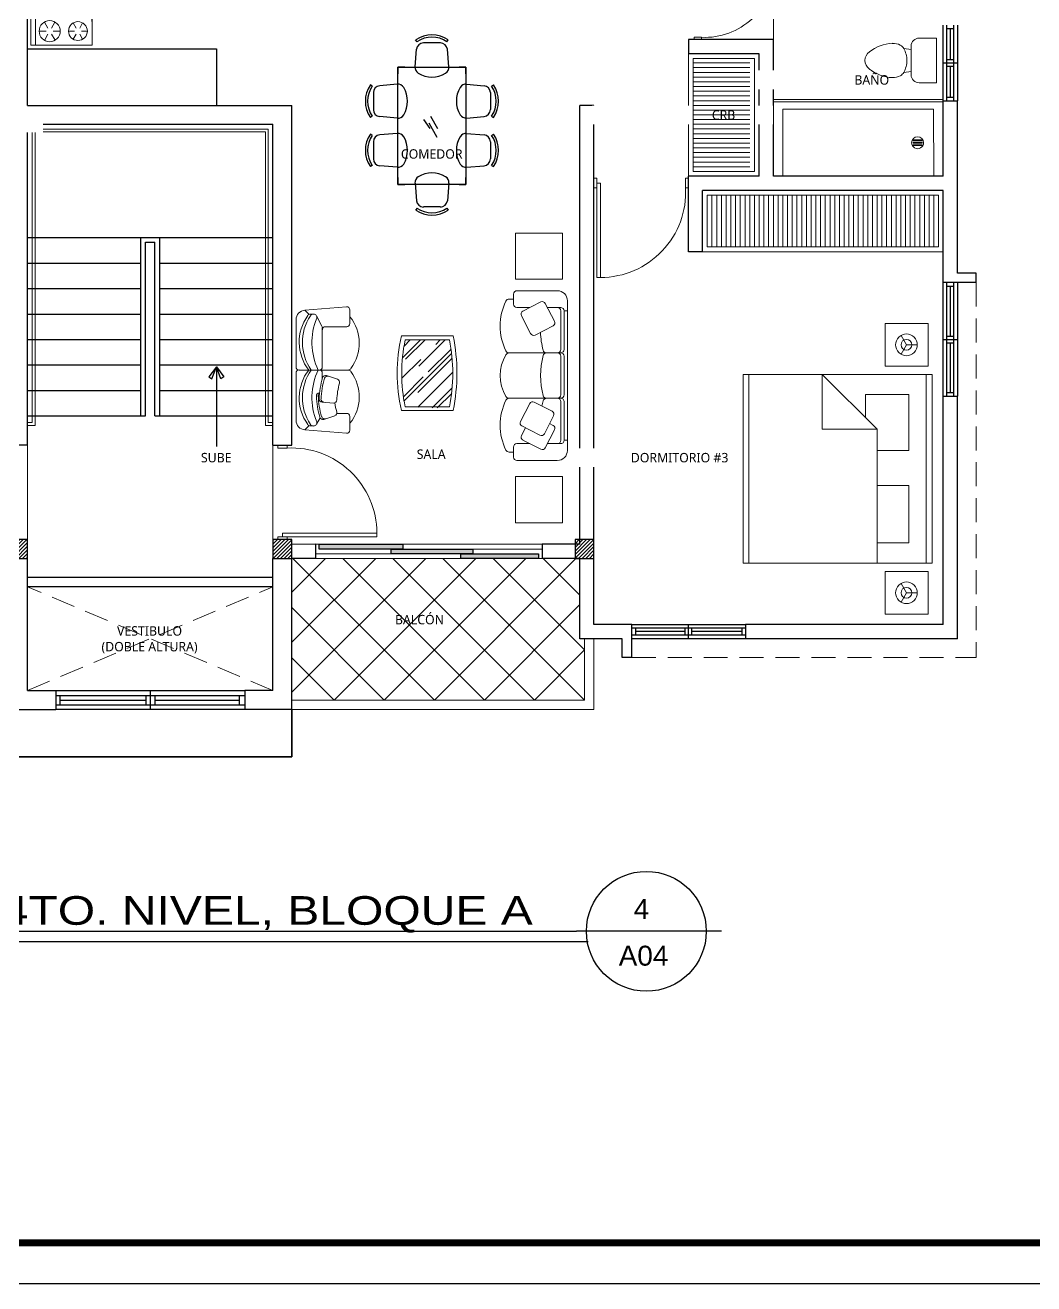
# Model space of a CAD drawing. Header units: feet. Extents: x -417 to 46, y -646 to -218.
# Drawn here: x -70.51 to -59.83, y -260.01 to -246.68 of the extents above; entities that cross this region are included whole.
import ezdxf
from ezdxf.enums import TextEntityAlignment as Align

# ---------------------------------------------------------------- set-up
doc = ezdxf.new("R2010")
doc.units = ezdxf.units.FT
doc.header["$MEASUREMENT"] = 0
doc.linetypes.add('DASHED', pattern=[19.05, 12.7, -6.35])
for name, color, linetype, lineweight in [('A-GENM', 8, 'Continuous', 9), ('A-WALL', 4, 'Continuous', 25), ('closet', 8, 'Continuous', 5), ('FURN', 2, 'Continuous', 30), ('MB', 2, 'Continuous', 20), ('muebles', 2, 'Continuous', 5), ('P-SANR-FIXT', 2, 'Continuous', 9), ('Piso', 8, 'Continuous', 9), ('puertas', 8, 'Continuous', 9), ('TXT', 2, 'Continuous', 9), ('vuelo', 251, 'DASHED', 13)]:
    doc.layers.add(name, color=color, linetype=linetype, lineweight=lineweight)
for name, color, linetype in [('COCINA', 2, 'Continuous'), ('columna', 9, 'Continuous'), ('escalera', 2, 'Continuous'), ('MARCO', 7, 'Continuous'), ('PERT-VENT', 2, 'Continuous'), ('RELLENO', 8, 'Continuous'), ('textos', 7, 'Continuous'), ('TEXXT', 8, 'Continuous')]:
    doc.layers.add(name, color=color, linetype=linetype)
doc.styles.add('ads', font='trebuc.ttf', dxfattribs={"height": 0.14})
doc.styles.add('DAMIAN', font='arial.ttf', dxfattribs={"height": 0.12})

# ---------------------------------------------------------------- blocks, each defined once
blk = doc.blocks.new('A$C285A50AC')
at = {"layer": 'muebles'}
for p, q in [((0.001, 0.69, -0.889), (0, 0.029, -0.889)), ((0.001, 0.69), (0.001, 0.639)), ((0.763, 0.688), (0.001, 0.69)), ((0.763, 0.688, -0.889), (0.001, 0.69, -0.889)), ((0.762, 0.028, -0.889), (0.763, 0.688, -0.889)), ((0.763, 0.637), (0.763, 0.688)), ((0.001, 0.639), (0.763, 0.637)), ((0, 0.029, -0.889), (0.762, 0.028, -0.889))]:
    blk.add_line(p, q, dxfattribs=at)
at = {"layer": 'muebles', "color": 8}
for p, q in [((0.153, 0.524, 0.003), (0.153, 0.6, 0.003)), ((0.61, 0.523, 0.003), (0.611, 0.587, 0.003)), ((0.12, 0.505, 0.003), (0.054, 0.543, 0.003)), ((0.12, 0.467, 0.003), (0.054, 0.429, 0.003)), ((0.153, 0.448, 0.003), (0.153, 0.372, 0.003)), ((0.186, 0.505, 0.003), (0.252, 0.543, 0.003)), ((0.186, 0.467, 0.003), (0.252, 0.429, 0.003)), ((0.577, 0.466, 0.003), (0.522, 0.435, 0.003)), ((0.577, 0.504, 0.003), (0.523, 0.536, 0.003)), ((0.61, 0.447, 0.003), (0.61, 0.384, 0.003)), ((0.643, 0.504, 0.003), (0.698, 0.536, 0.003)), ((0.643, 0.466, 0.003), (0.698, 0.434, 0.003)), ((0.153, 0.219, 0.003), (0.153, 0.283, 0.003)), ((0.61, 0.219, 0.003), (0.61, 0.295, 0.003)), ((0.12, 0.2, 0.003), (0.065, 0.232, 0.003)), ((0.12, 0.162, 0.003), (0.065, 0.131, 0.003)), ((0.153, 0.143, 0.003), (0.152, 0.08, 0.003)), ((0.186, 0.2, 0.003), (0.241, 0.232, 0.003)), ((0.186, 0.162, 0.003), (0.241, 0.13, 0.003)), ((0.577, 0.2, 0.003), (0.511, 0.238, 0.003)), ((0.577, 0.162, 0.003), (0.511, 0.124, 0.003)), ((0.61, 0.142, 0.003), (0.61, 0.066, 0.003)), ((0.643, 0.199, 0.003), (0.709, 0.237, 0.003)), ((0.643, 0.161, 0.003), (0.709, 0.123, 0.003))]:
    blk.add_line(p, q, dxfattribs=at)
at = {"layer": 'muebles', "extrusion": (-0.001805, -0.999998, 0)}
for p, q in [((0.063, 0.027, -0.622), (0.698, 0.025, -0.622)), ((0.063, 0.027, -0.102), (0.698, 0.025, -0.102))]:
    blk.add_line(p, q, dxfattribs=at)
at = {"layer": 'muebles'}
for centre, radius in [((0.153, 0.486, 0.003), 0.114), ((0.61, 0.485, 0.003), 0.102), ((0.153, 0.181, 0.003), 0.102), ((0.61, 0.181, 0.003), 0.114)]:
    blk.add_circle(centre, radius, dxfattribs=at)
at = {"layer": 'muebles', "color": 8, "extrusion": (-0.001805, -0.999998, 0)}
for centre in [(0.089, -0.038, -0.027), (0.216, -0.038, -0.027), (0.381, -0.038, -0.027), (0.546, -0.038, -0.027), (0.673, -0.038, -0.027)]:
    blk.add_circle(centre, 0.0254, dxfattribs=at)
at = {"layer": 'muebles'}
for points in [[(0.001, 0.69, 0.254), (0.001, 0.639, 0.254), (0.763, 0.637, 0.254), (0.763, 0.688, 0.254)], [(0, 0.029), (0.001, 0.639), (0.763, 0.637), (0.762, 0.028)]]:
    blk.add_3dface(points, dxfattribs=at)
at = {"layer": 'muebles', "color": 8}
for points in [[(0.025, 0.027, -0.076), (0.025, 0.027, -0.533), (0.737, 0.025, -0.533), (0.737, 0.025, -0.076)], [(0.025, 0.027, -0.597), (0.025, 0.027, -0.851), (0.737, 0.025, -0.851), (0.737, 0.025, -0.597)]]:
    blk.add_3dface(points, dxfattribs=at)
blk = doc.blocks.new('Toilet_-_Tank_-_3D_4840 - 17_ High_ Seat Not Visible-536545-Nivel 1')
at = {"layer": 'P-SANR-FIXT'}
for p, q in [((0.248, 0.489), (-0.248, 0.489)), ((-0.248, 0.489), (-0.248, 0.298)), ((0.248, 0.298), (0.248, 0.489)), ((-0.159, 0.21), (-0.123, 0.21)), ((-0.123, 0.21), (-0.132, 0.127)), ((-0.123, 0.21), (0.123, 0.21)), ((0.132, 0.127), (0.123, 0.21)), ((0.123, 0.21), (0.159, 0.21))]:
    blk.add_line(p, q, dxfattribs=at)
for centre, radius, start, end in [((-0.159, 0.298), 0.0889, 180, 270), ((0.159, 0.298), 0.0889, 270, 360), ((0, -0.104), 0.266, 90.1019, 119.8981), ((0, -0.104), 0.266, 60.1019, 89.8981), ((-0.023, 0.008), 0.167, 151.0596, 182.709), ((-0.083, 0.041), 0.0995, 119.8981, 151.0596), ((0.083, 0.041), 0.0995, 28.9404, 60.1019), ((0.023, 0.008), 0.167, 357.291, 28.9404), ((0.25, 0.021), 0.441, 182.709, 218.5058), ((-0.25, 0.021), 0.441, 321.4942, 357.291), ((0.011, -0.169), 0.136, 218.5058, 265.219), ((-0.011, -0.169), 0.136, 274.781, 321.4942)]:
    blk.add_arc(centre, radius, start, end, dxfattribs=at)
blk = doc.blocks.new('A$C4D292AF4')
at = {"layer": 'puertas'}
for points in [[(0.03, 0.05), (0.07, 0.05), (0.07, 1.05), (0.03, 1.05)], [(0, 0), (0.03, 0), (0.03, 0.1), (0, 0.1)], [(0.97, 0), (1, 0), (1, 0.1), (0.97, 0.1)]]:
    blk.add_lwpolyline(points, close=True, dxfattribs=at)
blk.add_arc((0.068, 0.147), 0.903, 357.0481, 89.8556, dxfattribs=at)
blk = doc.blocks.new('A$C6E953964')
at = {"layer": 'muebles'}
for p, q in [((1.358, 1.876), (1.206, 1.724)), ((1.432, 1.873), (1.859, 1.37)), ((1.316, 1.543), (1.206, 1.653)), ((1.527, 1.466), (1.366, 1.546)), ((1.666, 1.438), (1.552, 1.404)), ((1.751, 1.39), (1.716, 1.426)), ((1.239, 1.39), (1.356, 1.253)), ((1.859, 1.37), (1.763, 1.37)), ((1.252, 0.639), (0.704, 1.187)), ((1.008, 1.008), (0.928, 1.169)), ((1.279, 1.121), (1.282, 1.118)), ((1.85, 1.167), (1.323, 0.639)), ((0.519, 0.422), (0.959, 0.862)), ((1.091, 0.994), (1.029, 0.932)), ((0.015, 0.533), (0.167, 0.686)), ((0.475, 0.449), (0.238, 0.686)), ((0.018, 0.459), (0.521, 0.032)), ((0.453, 0.225), (0.506, 0.401)), ((0.724, 0.041), (1.252, 0.568)), ((0.501, 0.14), (0.465, 0.175)), ((0.521, 0.032), (0.521, 0.128))]:
    blk.add_line(p, q, dxfattribs=at)
for centre, radius, start, end in [((1.346, 1.144), 0.659, 95.5762, 172.3053), ((1.393, 1.841), 0.05, 40.2921, 135), ((1.241, 1.689), 0.05, 135, 225), ((0.429, 2.18), 1.078, 298.7955, 313.14), ((0.711, 1.797), 1.001, 289.1764, 337.4282), ((1.201, 1.357), 0.05, 40.5997, 133.14), ((0.355, 2.044), 1.078, 323.4757, 331.2045), ((1.343, 1.501), 0.05, 63.7448, 151.2045), ((0.355, 2.044), 1.328, 317.1583, 331.5028), ((0.355, 2.044), 1.358, 317.2097, 331.5542), ((1.478, 1.435), 0.05, 331.5028, 63.7448), ((1.505, 1.421), 0.05, 331.5542, 63.7448), ((1.68, 1.39), 0.05, 45, 153.7448), ((1.686, 1.385), 0.05, 343.3506, 45), ((0.747, 0.545), 0.659, 97.6947, 174.4238), ((0.67, 1.15), 0.05, 45, 103.6093), ((0.741, 1.221), 0.05, 166.3907, 225), ((0.973, 1.192), 0.05, 118.7955, 206.2552), ((0.429, 2.18), 1.328, 298.4972, 312.8417), ((0.992, 1.521), 0.758, 279.5275, 348.5153), ((1.054, 1.459), 0.72, 277.3329, 350.6734), ((1.299, 1.243), 0.05, 312.8417, 40.5997), ((1.318, 1.22), 0.05, 312.7903, 40.5997), ((1.716, 1.355), 0.05, 345.2193, 45), ((1.744, 1.273), 0.15, 315, 40.2921), ((1.039, 1.057), 0.05, 206.2552, 298.4972), ((1.053, 1.03), 0.05, 206.2552, 298.4458), ((0.429, 2.18), 1.358, 298.4458, 312.7903), ((1.315, 1.156), 0.05, 229.4003, 317.2097), ((1.292, 1.175), 0.05, 262.286, 317.1583), ((0.094, 1.18), 1.001, 292.5718, 340.8236), ((0.994, 0.826), 0.05, 45, 135), ((1.065, 0.897), 0.05, 135, 225), ((0.202, 0.65), 0.05, 45, 135), ((0.37, 0.899), 0.758, 281.4847, 350.4725), ((0.432, 0.837), 0.72, 279.3266, 352.6671), ((1.217, 0.604), 0.05, 315, 45), ((1.287, 0.674), 0.05, 225, 315), ((0.05, 0.498), 0.05, 135, 229.7079), ((0.51, 0.484), 0.05, 225, 315), ((0.554, 0.387), 0.05, 135, 163.0552), ((0.501, 0.211), 0.05, 116.2552, 225), ((0.507, 0.205), 0.05, 225, 286.6494), ((0.536, 0.175), 0.05, 225, 284.7807), ((0.618, 0.147), 0.15, 229.7079, 315)]:
    blk.add_arc(centre, radius, start, end, dxfattribs=at)
blk = doc.blocks.new('A$C4CC40D8E')
at = {"layer": 'muebles'}
for p, q in [((0.15, 2.525, 0.013), (0.75, 2.525, 0.013)), ((0.8, 2.325, 0.013), (0.8, 2.475, 0.013)), ((0, 0.15, 0.013), (0, 2.375, 0.013)), ((0.1, 2.275, 0.013), (0.297, 2.275, 0.013)), ((0.191, 2.07, 0.013), (0.329, 2.337, 0.013)), ((0.396, 2.358, 0.013), (0.663, 2.221, 0.013)), ((0.557, 2.275, 0.013), (0.75, 2.275, 0.013)), ((0.8, 2.4, 0.013), (0.868, 2.4, 0.013)), ((0.05, 2.225, 0.013), (0, 2.225, 0.013)), ((0.05, 1.65, 0.013), (0.05, 2.225, 0.013)), ((0.1, 1.65, 0.013), (0.1, 2.225, 0.013)), ((0.684, 2.153, 0.013), (0.625, 2.039, 0.013)), ((0.264, 1.976, 0.013), (0.213, 2.003, 0.013)), ((0.05, 0.975, 0.013), (0.05, 1.55, 0.013)), ((0.1, 1.6, 0.013), (0.869, 1.6, 0.013)), ((0.1, 0.975, 0.013), (0.1, 1.55, 0.013)), ((0.05, 0.3, 0.013), (0.05, 0.875, 0.013)), ((0.1, 0.925, 0.013), (0.869, 0.925, 0.013)), ((0.1, 0.3, 0.013), (0.1, 0.875, 0.013)), ((0.05, 0.3, 0.013), (0, 0.3, 0.013)), ((0.1, 0.25, 0.013), (0.297, 0.25, 0.013)), ((0.557, 0.25, 0.013), (0.75, 0.25, 0.013)), ((0.8, 0.05, 0.013), (0.8, 0.2, 0.013)), ((0.8, 0.125, 0.013), (0.868, 0.125, 0.013)), ((0.15, 0, 0.013), (0.75, 0, 0.013))]:
    blk.add_line(p, q, dxfattribs=at)
at = {"layer": 'muebles', "elevation": 0.013}
for points in [[(0.698, 1.945), (0.56, 1.678, -0.414214), (0.493, 1.657), (0.226, 1.794, -0.414214), (0.205, 1.861), (0.342, 2.128, -0.414214), (0.41, 2.15), (0.676, 2.012, -0.414214)], [(0.684, 0.372), (0.547, 0.638, 0.414214), (0.48, 0.66), (0.213, 0.522, 0.414214), (0.191, 0.455), (0.329, 0.188, 0.414214), (0.396, 0.167), (0.663, 0.304, 0.414214)]]:
    blk.add_lwpolyline(points, format="xyb", close=True, dxfattribs=at)
at = {"layer": 'muebles'}
for centre, radius, start, end in [((0.15, 2.375, 0.013), 0.15, 90, 180), ((0.75, 2.475, 0.013), 0.05, 360, 90), ((0.1, 2.225, 0.013), 0.05, 90, 180), ((0.15, 2.225, 0.013), 0.05, 90, 180), ((0.373, 2.314, 0.013), 0.05, 62.7398, 152.7398), ((0.75, 2.325, 0.013), 0.05, 270, 360), ((0.868, 2.35, 0.013), 0.05, 23.8847, 90), ((0.162, 2, 0.013), 0.838, 333.776, 26.224), ((0.236, 2.047, 0.013), 0.05, 152.7398, 242.7398), ((0.64, 2.176, 0.013), 0.05, 332.7398, 62.7398), ((-0.718, 1.937, 0.013), 1.118, 344.5029, 348.573), ((0.1, 1.65, 0.013), 0.05, 180, 270), ((0.1, 1.55, 0.013), 0.05, 90, 180), ((0.15, 1.65, 0.013), 0.05, 180, 270), ((0.15, 1.55, 0.013), 0.05, 90, 180), ((0.311, 1.65, 0.013), 0.05, 270, 347.1604), ((0.311, 1.55, 0.013), 0.05, 12.8396, 90), ((-0.718, 1.262, 0.013), 1.118, 344.5029, 15.4971), ((0.868, 1.65, 0.013), 0.05, 270, 336.1153), ((0.869, 1.55, 0.013), 0.05, 25.9445, 90), ((0.399, 1.262, 0.013), 0.601, 329.0457, 30.9543), ((0.1, 0.975, 0.013), 0.05, 180, 270), ((0.15, 0.975, 0.013), 0.05, 180, 270), ((0.311, 0.975, 0.013), 0.05, 270, 347.1604), ((0.869, 0.975, 0.013), 0.05, 270, 334.0555), ((0.1, 0.875, 0.013), 0.05, 90, 180), ((0.15, 0.875, 0.013), 0.05, 90, 180), ((0.311, 0.875, 0.013), 0.05, 12.8396, 90), ((-0.718, 0.587, 0.013), 1.118, 1.5948, 15.4971), ((0.868, 0.875, 0.013), 0.05, 23.8847, 90), ((0.162, 0.525, 0.013), 0.838, 333.776, 26.224), ((0.1, 0.3, 0.013), 0.05, 180, 270), ((0.15, 0.3, 0.013), 0.05, 180, 270), ((0.75, 0.2, 0.013), 0.05, 0, 90), ((0.15, 0.15, 0.013), 0.15, 180, 270), ((0.75, 0.05, 0.013), 0.05, 270, 0), ((0.868, 0.175, 0.013), 0.05, 270, 336.1153)]:
    blk.add_arc(centre, radius, start, end, dxfattribs=at)
blk = doc.blocks.new('A$C00990124')
at = {"layer": 'RELLENO', "ltscale": 0.4}
h = blk.add_hatch(dxfattribs=at)
h.set_pattern_fill('AR-RROOF', color=256, scale=0.008831, angle=585, style=0)
h.set_pattern_definition([(315, (-222.8446, 143.9424), (0.19032512, -0.50753365), [3.3645046, -0.4486006, 1.1215015, -0.2243003]), (315, (-222.71296, 143.65215), (-0.36954794, -0.0523394), [0.6729009, -0.0740191, 1.3458018, -0.1682252]), (315, (-222.90011, 143.72828), (0.71847733, -0.93100705), [1.79440245, -0.3140204, 0.8972012, -0.2243003])])
h.paths.add_polyline_path([(0.548, 0.748), (0.08, 0.748, 0.101119), (0.08, 0.028), (0.548, 0.028, 0.101119)])
at = {"layer": 'muebles'}
for p, q in [((0.08, 0.748, 449.107), (0.548, 0.748, 449.107)), ((0.548, 0.038, 449.107), (0.08, 0.038, 449.107))]:
    blk.add_line(p, q, dxfattribs=at)
at = {"layer": 'muebles', "elevation": 449.107}
blk.add_lwpolyline([(0.04, 0.791), (0.587, 0.791, -0.117641), (0.587, 0), (0.04, 0, -0.100473), (0.04, 0.791)], format="xyb", close=True, dxfattribs=at)
at = {"layer": 'muebles'}
for centre, start, end in [((1.791, 0.393, 449.107), 168.2811, 191.7189), ((-1.162, 0.393, 449.107), 348.2811, 11.7189)]:
    blk.add_arc(centre, 1.747, start, end, dxfattribs=at)
blk = doc.blocks.new('A$C5D053580')
at = {"color": 8}
for p, q in [((0.761, 1.017), (0.69, 1.123)), ((0.845, 0.914), (0.753, 1.083)), ((0.855, 1.016), (0.772, 1.159))]:
    blk.add_line(p, q, dxfattribs=at)
at = {"layer": 'FURN'}
for p, q in [((0.585, 1.746, -0.375), (0.602, 1.952, -0.375)), ((0.608, 2.04, -0.375), (0.592, 2.062, -0.375)), ((0.884, 2.026, -0.375), (0.683, 2.026, -0.375)), ((0.96, 2.04, -0.375), (0.975, 2.062, -0.375)), ((0.983, 1.746, -0.375), (0.965, 1.952, -0.375)), ((0.082, 1.516, -0.375), (0.059, 1.532, -0.375)), ((0.375, 1.54, -0.375), (0.169, 1.522, -0.375)), ((1.192, 1.54, -0.375), (1.398, 1.523, -0.375)), ((1.486, 1.517, -0.375), (1.508, 1.533, -0.375)), ((0.095, 1.441, -0.375), (0.095, 1.24, -0.375)), ((1.472, 1.442, -0.375), (1.472, 1.241, -0.375)), ((0.082, 1.164, -0.375), (0.059, 1.149, -0.375)), ((0.375, 1.141, -0.375), (0.169, 1.159, -0.375)), ((1.192, 1.142, -0.375), (1.398, 1.16, -0.375)), ((1.486, 1.165, -0.375), (1.508, 1.15, -0.375)), ((0.082, 0.937, -0.375), (0.059, 0.953, -0.375)), ((0.375, 0.96, -0.375), (0.169, 0.943, -0.375)), ((1.192, 0.96, -0.375), (1.398, 0.943, -0.375)), ((1.486, 0.937, -0.375), (1.508, 0.953, -0.375)), ((0.095, 0.862, -0.375), (0.095, 0.661, -0.375)), ((1.472, 0.862, -0.375), (1.472, 0.661, -0.375)), ((0.082, 0.585, -0.375), (0.059, 0.57, -0.375)), ((0.375, 0.562, -0.375), (0.169, 0.58, -0.375)), ((1.192, 0.562, -0.375), (1.398, 0.58, -0.375)), ((1.486, 0.585, -0.375), (1.508, 0.57, -0.375)), ((0.585, 0.375, -0.375), (0.602, 0.169, -0.375)), ((0.983, 0.375, -0.375), (0.965, 0.169, -0.375)), ((0.608, 0.082, -0.375), (0.592, 0.059, -0.375)), ((0.884, 0.095, -0.375), (0.683, 0.095, -0.375)), ((0.96, 0.082, -0.375), (0.975, 0.059, -0.375))]:
    blk.add_line(p, q, dxfattribs=at)
at = {"layer": 'FURN', "linetype": 'Continuous'}
for p, q in [((0.384, 1.741, 0.375), (1.184, 1.741, 0.375)), ((0.384, 0.361, 0.375), (0.384, 1.741, 0.375)), ((1.184, 1.741, 0.375), (1.184, 0.361, 0.375)), ((1.184, 0.361, 0.375), (0.384, 0.361, 0.375))]:
    blk.add_line(p, q, dxfattribs=at)
at = {"layer": 'FURN'}
for centre, radius, start, end in [((0.784, 1.782, -0.375), 0.339, 55.6197, 124.3803), ((0.784, 1.782, -0.375), 0.312, 55.6197, 124.3803), ((0.683, 1.945, -0.375), 0.0813, 90, 175.0303), ((0.884, 1.945, -0.375), 0.0813, 4.9697, 90), ((0.665, 1.739, -0.375), 0.0813, 175.0303, 238.407), ((0.784, 1.931, -0.375), 0.307, 238.407, 301.593), ((0.902, 1.739, -0.375), 0.0813, 301.593, 4.9697), ((0.339, 1.34, -0.375), 0.339, 145.6197, 214.3803), ((0.339, 1.34, -0.375), 0.312, 145.6197, 214.3803), ((0.176, 1.441, -0.375), 0.0813, 94.9697, 180), ((0.382, 1.459, -0.375), 0.0813, 31.593, 94.9697), ((0.19, 1.34, -0.375), 0.307, 328.407, 31.593), ((1.378, 1.341, -0.375), 0.307, 148.407, 211.593), ((1.185, 1.46, -0.375), 0.0813, 85.0303, 148.407), ((1.391, 1.442, -0.375), 0.0813, 0, 85.0303), ((1.229, 1.341, -0.375), 0.312, 325.6197, 34.3803), ((1.229, 1.341, -0.375), 0.339, 325.6197, 34.3803), ((0.176, 1.24, -0.375), 0.0813, 180, 265.0303), ((1.391, 1.241, -0.375), 0.0813, 274.9697, 0), ((0.382, 1.222, -0.375), 0.0813, 265.0303, 328.407), ((1.185, 1.223, -0.375), 0.0813, 211.593, 274.9697), ((0.339, 0.761, -0.375), 0.339, 145.6197, 214.3803), ((0.339, 0.761, -0.375), 0.312, 145.6197, 214.3803), ((0.176, 0.862, -0.375), 0.0813, 94.9697, 180), ((0.382, 0.88, -0.375), 0.0813, 31.593, 94.9697), ((0.19, 0.761, -0.375), 0.307, 328.407, 31.593), ((1.378, 0.761, -0.375), 0.307, 148.407, 211.593), ((1.185, 0.88, -0.375), 0.0813, 85.0303, 148.407), ((1.391, 0.862, -0.375), 0.0813, 0, 85.0303), ((1.229, 0.761, -0.375), 0.312, 325.6197, 34.3803), ((1.229, 0.761, -0.375), 0.339, 325.6197, 34.3803), ((0.176, 0.661, -0.375), 0.0813, 180, 265.0303), ((0.382, 0.643, -0.375), 0.0813, 265.0303, 328.407), ((1.185, 0.643, -0.375), 0.0813, 211.593, 274.9697), ((1.391, 0.661, -0.375), 0.0813, 274.9697, 0), ((0.665, 0.382, -0.375), 0.0813, 121.593, 184.9697), ((0.784, 0.19, -0.375), 0.307, 58.407, 121.593), ((0.902, 0.382, -0.375), 0.0813, 355.0303, 58.407), ((0.683, 0.176, -0.375), 0.0813, 184.9697, 270), ((0.884, 0.176, -0.375), 0.0813, 270, 355.0303), ((0.784, 0.339, -0.375), 0.339, 235.6197, 304.3803), ((0.784, 0.339, -0.375), 0.312, 235.6197, 304.3803)]:
    blk.add_arc(centre, radius, start, end, dxfattribs=at)
at = {"layer": 'FURN', "linetype": 'Continuous'}
for points in [[(0.384, 1.741, -0.375), (0.384, 1.741, 0.375), (0.384, 1.661, 0.375), (0.384, 1.701, -0.375)], [(0.464, 1.741, 0.375), (0.424, 1.741, -0.375), (0.384, 1.741, -0.375), (0.384, 1.741, 0.375)], [(1.184, 0.361, 0.425), (0.384, 0.361, 0.425), (0.384, 1.741, 0.425), (1.184, 1.741, 0.425)], [(1.104, 1.741, 0.375), (1.144, 1.741, -0.375), (1.184, 1.741, -0.375), (1.184, 1.741, 0.375)], [(1.184, 1.741, -0.375), (1.184, 1.741, 0.375), (1.184, 1.661, 0.375), (1.184, 1.701, -0.375)], [(0.384, 0.361, -0.375), (0.384, 0.361, 0.375), (0.384, 0.441, 0.375), (0.384, 0.401, -0.375)], [(0.464, 0.361, 0.375), (0.424, 0.361, -0.375), (0.384, 0.361, -0.375), (0.384, 0.361, 0.375)], [(1.104, 0.361, 0.375), (1.144, 0.361, -0.375), (1.184, 0.361, -0.375), (1.184, 0.361, 0.375)], [(1.184, 0.361, -0.375), (1.184, 0.361, 0.375), (1.184, 0.441, 0.375), (1.184, 0.401, -0.375)]]:
    blk.add_3dface(points, dxfattribs=at)
blk = doc.blocks.new('A$C154754DE')
at = {"layer": 'muebles', "color": 2, "linetype": 'Continuous'}
for p, q in [((1.505, 3.079, 224.56), (1.958, 3.079, 224.56)), ((1.505, 2.626, 224.56), (1.505, 3.079, 224.56)), ((1.958, 2.626, 224.56), (1.958, 3.079, 224.56)), ((1.505, 2.626, 224.56), (1.958, 2.626, 224.56)), ((1.505, 0.453, 224.56), (1.958, 0.453, 224.56)), ((1.505, 0.453, 224.56), (1.505, 0, 224.56)), ((1.958, 0.453, 224.56), (1.958, 0, 224.56)), ((1.505, 0, 224.56), (1.958, 0, 224.56))]:
    blk.add_line(p, q, dxfattribs=at)
at = {"layer": 'muebles', "color": 8, "linetype": 'Continuous'}
for p, q in [((1.729, 2.853, 224.56), (1.672, 2.953, 224.56)), ((1.729, 2.853, 224.56), (1.672, 2.754, 224.56)), ((1.729, 2.853, 224.56), (1.844, 2.853, 224.56)), ((1.729, 0.226, 224.56), (1.672, 0.326, 224.56)), ((1.729, 0.226, 224.56), (1.672, 0.126, 224.56)), ((1.729, 0.226, 224.56), (1.844, 0.226, 224.56))]:
    blk.add_line(p, q, dxfattribs=at)
at = {"layer": 'muebles', "linetype": 'Continuous'}
for p, q in [((0, 2.54, 224.56), (2, 2.54, 224.56)), ((0, 0.54, 224.56), (0, 2.54, 224.56)), ((0.061, 2.54, 224.56), (0.061, 0.54, 224.56)), ((1.419, 1.958, 224.56), (0.837, 2.54, 224.56)), ((0.837, 2.54, 224.56), (0.837, 1.958, 224.56)), ((1.939, 0.54, 224.56), (1.939, 2.54, 224.56)), ((2, 2.54, 224.56), (2, 0.54, 224.56)), ((1.296, 2.326, 224.56), (1.755, 2.326, 224.56)), ((1.296, 2.081, 224.56), (1.296, 2.326, 224.56)), ((1.755, 2.326, 224.56), (1.755, 1.734, 224.56)), ((0.837, 1.958, 224.56), (1.419, 1.958, 224.56)), ((1.419, 0.54, 224.56), (1.419, 1.958, 224.56)), ((1.755, 1.734, 224.56), (1.419, 1.734, 224.56)), ((1.419, 1.364, 224.56), (1.755, 1.364, 224.56)), ((1.755, 1.364, 224.56), (1.755, 0.754, 224.56)), ((1.755, 0.754, 224.56), (1.419, 0.754, 224.56)), ((2, 0.54, 224.56), (0, 0.54, 224.56))]:
    blk.add_line(p, q, dxfattribs=at)
at = {"layer": 'muebles', "color": 8, "linetype": 'Continuous', "extrusion": (0, 0, -1)}
for centre, major_axis, start_param, end_param in [((1.729, 2.853, 224.56), (-0.0814, -0.0814), -1.570796, 4.712389), ((1.729, 0.226, 224.56), (-0.0407, 0.0407), 1.570796326794897, 7.853981633974483)]:
    blk.add_ellipse(centre, major_axis=major_axis, ratio=1, start_param=start_param, end_param=end_param, dxfattribs=at)
at = {"layer": 'muebles', "color": 8, "linetype": 'Continuous'}
for centre, major_axis, start_param, end_param in [((1.729, 2.853, 224.56), (-0.0407, -0.0407), 1.570796326794897, 7.853981633974483), ((1.729, 0.226, 224.56), (-0.0814, 0.0814), -1.570796, 4.712389)]:
    blk.add_ellipse(centre, major_axis=major_axis, ratio=1, start_param=start_param, end_param=end_param, dxfattribs=at)
blk = doc.blocks.new('A$C074D4DC8')
at = {"layer": 'FURN'}
blk.add_line((0.0418, 0.3424), (0.0418, -0.1979), dxfattribs=at)
for points in [[(0.0418, 0.3424), (-0.0084, 0.2735), (0.0117, 0.2615), (0.0418, 0.3424)], [(0.0418, 0.3424), (0.0919, 0.2735), (0.0719, 0.2615), (0.0418, 0.3424)]]:
    blk.add_lwpolyline(points, dxfattribs=at)
blk = doc.blocks.new('A$C78C8556F')
at = {"layer": 'PERT-VENT', "extrusion": (-2.36659e-12, 8.94772e-16, -1)}
for p, q in [((0, 0.2), (2, 0.2)), ((0, 0.15), (2, 0.15)), ((0.953, 0.15), (0.953, 0.05)), ((1, 0.2), (1, 0)), ((1.047, 0.15), (1.047, 0.05)), ((1.946, 0.05), (1.946, 0.15)), ((0, 0.05), (2, 0.05)), ((2, 0), (0, 0)), ((0.047, 0.1), (0.953, 0.1)), ((1.047, 0.1), (1.946, 0.1))]:
    blk.add_line(p, q, dxfattribs=at)
at = {"layer": 'PERT-VENT'}
blk.add_line((0.047, 0.05), (0.047, 0.15), dxfattribs=at)
blk = doc.blocks.new('A$C59FC24C1')
at = {"layer": 'PERT-VENT', "extrusion": (-2.36783e-12, 8.94772e-16, -1)}
for p, q in [((0, 0), (0, 1.2)), ((0.038, 1.2), (0.038, 0)), ((0.038, 1.165), (0.113, 1.165)), ((0.038, 1.165), (0.113, 1.165)), ((0.075, 1.165), (0.075, 0.635)), ((0.113, 1.2), (0.113, 0)), ((0.15, 1.2), (0.15, 0)), ((0.15, 0.6), (0, 0.6)), ((0.113, 0.635), (0.038, 0.635)), ((0.113, 0.565), (0.038, 0.565)), ((0.075, 0.565), (0.075, 0.04)), ((0.038, 0.04), (0.113, 0.04))]:
    blk.add_line(p, q, dxfattribs=at)
blk = doc.blocks.new('A$C5EA57A7C')
for points in [[(1.475, 0.1), (2.362, 0.1), (2.362, 0.15), (1.475, 0.15)], [(0.038, 0), (0.86, 0), (0.86, 0.05), (0.038, 0.05)], [(0.735, 0.05), (1.6, 0.05), (1.6, 0.1), (0.735, 0.1)]]:
    blk.add_hatch(color=256).paths.add_polyline_path(points)
at = {"layer": 'PERT-VENT', "extrusion": (-6.28888e-16, -1.94037e-15, -1)}
for points in [[(-1.475, 0.1), (-2.362, 0.1), (-2.362, 0.15), (-1.475, 0.15)], [(-0.038, 0), (-0.86, 0), (-0.86, 0.05), (-0.038, 0.05)], [(-0.735, 0.05), (-1.6, 0.05), (-1.6, 0.1), (-0.735, 0.1)]]:
    blk.add_lwpolyline(points, close=True, dxfattribs=at)
at = {"layer": 'Piso'}
for p, q in [((0, 0.15), (2.4, 0.15)), ((0, 0), (2.4, 0))]:
    blk.add_line(p, q, dxfattribs=at)
at = {"layer": 'Piso', "extrusion": (-6.28888e-16, -1.94037e-15, -1)}
for p, q in [((0.823, 0.1), (0, 0.1)), ((1.6, 0.05), (2.4, 0.05))]:
    blk.add_line(p, q, dxfattribs=at)
blk = doc.blocks.new('A$C5F285EFA')
at = {"layer": 'P-SANR-FIXT'}
for p, q in [((0, 0.813), (1.8, 0.813)), ((0, 0.813), (0.001, 0.001)), ((1.8, 0.813), (1.8, 0)), ((1.8, 0.787), (0, 0.787)), ((0.102, 0.711), (1.698, 0.711)), ((0.102, 0.711), (0.102, 0)), ((1.698, 0.711), (1.699, 0)), ((1.484, 0.387), (1.573, 0.387)), ((1.573, 0.378), (1.484, 0.378)), ((1.484, 0.36), (1.573, 0.36)), ((1.573, 0.351), (1.484, 0.351)), ((1.484, 0.333), (1.573, 0.333)), ((1.573, 0.324), (1.484, 0.324)), ((1.699, 0), (0.001, 0)), ((1.699, 0), (1.8, 0))]:
    blk.add_line(p, q, dxfattribs=at)
for centre, radius, start, end in [((1.528, 0.355), 0.0635, 0.0472, 180.0472), ((1.528, 0.355), 0.0635, 0.0472, 180.0472), ((1.528, 0.355), 0.0635, 180.0472, 0.0472), ((1.528, 0.355), 0.0635, 180.0472, 0.0472), ((1.484, 0.383), 0.00444, 90.0472, 270.0472), ((1.484, 0.355), 0.00444, 90.0472, 270.0472), ((1.484, 0.328), 0.00444, 90.0472, 270.0472), ((1.573, 0.383), 0.00444, 270.0472, 90.0472), ((1.573, 0.355), 0.00444, 270.0472, 90.0472), ((1.573, 0.328), 0.00444, 270.0472, 90.0472)]:
    blk.add_arc(centre, radius, start, end, dxfattribs=at)
blk = doc.blocks.new('A$C1A1F583A')
at = {"layer": 'PERT-VENT', "extrusion": (2.36783e-12, -8.94772e-16, -1)}
for p, q in [((0, 0), (0, 0.8)), ((0.038, 0), (0.038, 0.8)), ((0.113, 0.76), (0.038, 0.76)), ((0.075, 0.435), (0.075, 0.76)), ((0.113, 0), (0.113, 0.8)), ((0.15, 0.8), (0.15, 0)), ((0.038, 0.435), (0.113, 0.435)), ((0, 0.4), (0.15, 0.4)), ((0.038, 0.365), (0.113, 0.365)), ((0.075, 0.035), (0.075, 0.365)), ((0.113, 0.035), (0.038, 0.035)), ((0.113, 0.035), (0.038, 0.035))]:
    blk.add_line(p, q, dxfattribs=at)
blk = doc.blocks.new('A$C012446DC')
at = {"layer": 'Piso'}
h = blk.add_hatch(dxfattribs=at)
h.set_pattern_fill('ANSI31', color=256, scale=0.008571, angle=180)
h.set_pattern_definition([(225, (206536.064322, 1154820.960068), (0.0192434059784, -0.0192434059784), [])])
h.paths.add_polyline_path([(0, 0), (0.2, 0), (0.2, 0.2), (0, 0.2)])
at = {"layer": 'columna'}
blk.add_lwpolyline([(0.2, 0.2), (0, 0.2), (0, 0), (0.2, 0)], close=True, dxfattribs=at)
blk = doc.blocks.new('A$C387E0859')
for p in [(0, 8.7), (3.2, 8.7), (0, 0), (3.2, 0), (6, 0), (9.2, 0)]:
    blk.add_blockref('A$C012446DC', p)

msp = doc.modelspace()

# ---------------------------------------------------------------- hatches: boundary and pattern name
at = {"layer": 'closet'}
h = msp.add_hatch(dxfattribs=at)
h.set_pattern_fill('ANSI31', color=256, scale=0.4, angle=45, style=0)
h.set_pattern_definition([(90, (-63.238263, -249.02936), (-0.05, 7e-18), [])])
h.paths.add_polyline_path([(-63.2883, -249.0294), (-60.8383, -249.0294), (-60.8383, -248.4794), (-63.2883, -248.4794)])
at = {"layer": 'Piso'}
h = msp.add_hatch(dxfattribs=at)
h.set_pattern_fill('NET', color=256, scale=3, angle=45, style=0)
h.set_pattern_definition([(135, (-64.58826, -253.82936), (0.265165, 0.265165), []), (45, (-64.58826, -253.82936), (0.265165, -0.265165), [])])
h.paths.add_polyline_path([(-64.6383, -252.3294), (-67.6883, -252.3294), (-67.6883, -253.8294), (-64.5883, -253.8294), (-64.5883, -253.1794), (-64.6383, -253.1794)])

# ---------------------------------------------------------------- linework, layer by layer
at = {"layer": 'A-GENM'}
for p, q in [((-67.6883, -247.5294), (-67.6883, -247.5294)), ((-64.5883, -253.8294), (-64.5883, -253.1794)), ((-64.4883, -253.9294), (-64.4883, -253.1794)), ((-67.6883, -253.8294), (-64.5883, -253.8294)), ((-67.6883, -253.9294), (-64.4883, -253.9294))]:
    msp.add_line(p, q, dxfattribs=at)
at = {"layer": 'A-WALL'}
for p, q in [((-70.4883, -247.5294), (-70.4883, -242.0294)), ((-62.5883, -246.8317), (-63.4883, -246.8317)), ((-63.4883, -246.8317), (-63.4883, -246.9817)), ((-62.5883, -248.2794), (-62.5883, -246.8317)), ((-62.7383, -246.9817), (-63.4883, -246.9817)), ((-62.7383, -248.2794), (-62.7383, -246.9817)), ((-60.7883, -248.2794), (-60.7883, -247.4794)), ((-60.6383, -249.3058), (-60.6383, -247.4794)), ((-70.4883, -247.5294), (-67.6883, -247.5294)), ((-67.6883, -251.1294), (-67.6883, -247.5294)), ((-64.6383, -252.1794), (-64.6383, -247.5294)), ((-64.4883, -247.5294), (-64.6383, -247.5294)), ((-64.4883, -253.0294), (-64.4883, -247.5294)), ((-70.4883, -251.1294), (-70.4883, -247.7294)), ((-70.4883, -251.1294), (-70.4883, -247.7294)), ((-70.4883, -247.7294), (-67.8883, -247.7294)), ((-67.8883, -251.1294), (-67.8883, -247.7294)), ((-63.4883, -249.0794), (-63.4883, -248.2794)), ((-62.7383, -248.2794), (-63.4883, -248.2794)), ((-60.7883, -248.2794), (-62.5883, -248.2794)), ((-63.3383, -249.0794), (-63.3383, -248.4294)), ((-60.7883, -248.4294), (-63.3383, -248.4294)), ((-60.7883, -249.4058), (-60.7883, -248.4294)), ((-63.3383, -249.0794), (-63.4883, -249.0794)), ((-60.4383, -249.4058), (-60.4383, -249.3058)), ((-60.7883, -253.0294), (-60.7883, -250.609)), ((-60.6383, -253.1794), (-60.6383, -250.609)), ((-70.4883, -251.1294), (-70.6883, -251.1294)), ((-67.8883, -251.1294), (-67.6883, -251.1294)), ((-67.4383, -252.1794), (-67.6883, -252.1797)), ((-67.4383, -252.1794), (-67.4383, -252.3294)), ((-64.6383, -252.1794), (-65.0383, -252.1794)), ((-65.0383, -252.1794), (-65.0383, -252.3294)), ((-70.4883, -253.7294), (-70.4883, -252.3294)), ((-67.8883, -253.7294), (-67.8883, -252.3294)), ((-67.4383, -252.3294), (-67.6883, -252.3294)), ((-67.6883, -253.9294), (-67.6883, -252.3294)), ((-64.6383, -252.3294), (-65.0383, -252.3294)), ((-64.6383, -253.1794), (-64.6383, -252.3294)), ((-64.0883, -253.0294), (-64.4883, -253.0294)), ((-60.7883, -253.0294), (-62.8851, -253.0294)), ((-64.1883, -253.1794), (-64.6383, -253.1794)), ((-60.6383, -253.1794), (-62.8851, -253.1794)), ((-64.0883, -253.3794), (-64.1883, -253.3794)), ((-70.4883, -253.7294), (-70.1883, -253.7294)), ((-70.1883, -253.7294), (-70.1883, -253.9294)), ((-67.8883, -253.7294), (-68.1883, -253.7294)), ((-68.1883, -253.7294), (-68.1883, -253.9294)), ((-70.6883, -253.9294), (-70.1883, -253.9294)), ((-67.6883, -253.9294), (-68.1883, -253.9294))]:
    msp.add_line(p, q, dxfattribs=at)
at = {"layer": 'A-WALL', "extrusion": (-5.65398e-18, -1.31713e-15, -1)}
for p, q in [((-60.7883, -247.4794), (-60.6383, -247.4794)), ((-60.7883, -250.609), (-60.6383, -250.609))]:
    msp.add_line(p, q, dxfattribs=at)
at = {"layer": 'A-WALL', "extrusion": (1.27878e-17, -1.31713e-15, -1)}
for p, q in [((-60.4383, -249.3058), (-60.6383, -249.3058)), ((-60.4383, -249.4058), (-60.7883, -249.4058))]:
    msp.add_line(p, q, dxfattribs=at)
at = {"layer": 'A-WALL', "extrusion": (6.28888e-16, -1.93323e-15, -1)}
for p, q in [((-64.0883, -253.3794), (-64.0883, -253.0294)), ((-64.1883, -253.3794), (-64.1883, -253.1794))]:
    msp.add_line(p, q, dxfattribs=at)
at = {"layer": 'A-WALL', "extrusion": (6.10446e-16, -1.93323e-15, -1)}
msp.add_line((-62.8851, -253.0294), (-62.8851, -253.1794), dxfattribs=at)
at = {"layer": 'closet'}
for p, q in [((-62.5883, -246.8317), (-62.5883, -246.0317)), ((-63.4883, -246.9817), (-63.4883, -248.2794)), ((-70.4383, -250.8894), (-70.4383, -247.7794)), ((-70.4383, -247.7794), (-67.9383, -247.7794)), ((-70.4083, -250.9194), (-70.4083, -247.8094)), ((-70.4083, -247.8094), (-67.9683, -247.8094)), ((-67.9683, -250.9194), (-67.9683, -247.8094)), ((-67.9383, -250.8894), (-67.9383, -247.7794)), ((-60.7883, -249.0794), (-63.3383, -249.0794)), ((-70.4383, -250.8894), (-70.4883, -250.8894)), ((-70.4083, -250.9194), (-70.4883, -250.9194)), ((-67.9683, -250.9194), (-67.8883, -250.9194)), ((-67.9383, -250.8894), (-67.8883, -250.8894)), ((-70.4883, -251.1294), (-70.4883, -252.1794)), ((-67.8883, -251.1294), (-67.8883, -252.1794))]:
    msp.add_line(p, q, dxfattribs=at)
msp.add_lwpolyline([(-63.2883, -249.0294), (-60.8383, -249.0294), (-60.8383, -248.4794), (-63.2883, -248.4794)], close=True, dxfattribs=at)
at = {"layer": 'COCINA'}
for p, q in [((-70.4883, -246.9294), (-68.4883, -246.9294)), ((-68.4883, -246.9294), (-68.4883, -247.5294))]:
    msp.add_line(p, q, dxfattribs=at)
at = {"layer": 'escalera'}
for p, q in [((-70.4883, -248.9294), (-69.2883, -248.9294)), ((-69.2883, -250.8194), (-69.2883, -248.9294)), ((-69.2883, -248.9294), (-69.0883, -248.9294)), ((-69.0883, -248.9294), (-67.8883, -248.9294)), ((-69.0883, -250.8194), (-69.0883, -248.9294)), ((-69.2383, -250.8194), (-69.2383, -248.9794)), ((-69.2383, -248.9794), (-69.1383, -248.9794)), ((-69.1383, -250.8194), (-69.1383, -248.9794)), ((-70.4883, -249.1994), (-69.2883, -249.1994)), ((-69.0883, -249.1994), (-67.8883, -249.1994)), ((-70.4883, -249.4694), (-69.2883, -249.4694)), ((-69.0883, -249.4694), (-67.8883, -249.4694)), ((-70.4883, -249.7394), (-69.2883, -249.7394)), ((-69.0883, -249.7394), (-67.8883, -249.7394)), ((-70.4883, -250.0094), (-69.2883, -250.0094)), ((-69.0883, -250.0094), (-67.8883, -250.0094)), ((-70.4883, -250.2794), (-69.2883, -250.2794)), ((-69.0883, -250.2794), (-67.8883, -250.2794)), ((-70.4883, -250.5494), (-69.2883, -250.5494)), ((-69.0883, -250.5494), (-67.8883, -250.5494)), ((-70.4883, -250.8194), (-69.2883, -250.8194)), ((-69.2883, -250.8194), (-69.2383, -250.8194)), ((-69.1383, -250.8194), (-69.0883, -250.8194)), ((-69.0883, -250.8194), (-67.8883, -250.8194)), ((-67.8883, -252.5294), (-70.4883, -252.5294)), ((-67.8883, -252.6294), (-70.4883, -252.6294))]:
    msp.add_line(p, q, dxfattribs=at)
at = {"layer": 'MB', "lineweight": 35, "extrusion": (2.36783e-12, 8.94772e-16, -1)}
msp.add_line((-67.6883, -254.4294), (-67.6883, -253.9294), dxfattribs=at)
at = {"layer": 'MB', "lineweight": 35, "extrusion": (-2.36783e-12, 8.94772e-16, -1)}
msp.add_line((-70.6883, -254.4294), (-67.6883, -254.4294), dxfattribs=at)
at = {"layer": 'muebles'}
for points in [[(-65.3191, -249.3717), (-64.8206, -249.3717), (-64.8206, -248.8816), (-65.3191, -248.8816)], [(-65.3191, -251.4621), (-64.8206, -251.4621), (-64.8206, -251.9521), (-65.3191, -251.9521)]]:
    msp.add_lwpolyline(points, close=True, dxfattribs=at)
at = {"layer": 'TEXXT', "color": 4}
for p in [(-77.6173, -256.2793), (-63.1391, -256.2793)]:
    msp.add_line(p, (-64.6733, -256.2793), dxfattribs=at)
at = {"layer": 'TEXXT', "color": 3}
msp.add_line((-77.6173, -256.3884), (-64.5496, -256.3884), dxfattribs=at)
at = {"layer": 'TEXXT', "color": 4}
msp.add_circle((-63.9335, -256.2793), 0.635, dxfattribs=at)
at = {"layer": 'vuelo', "ltscale": 0.02}
for p, q in [((-60.4383, -249.4058), (-60.4383, -253.3794)), ((-70.4883, -253.7294), (-67.8883, -252.6294)), ((-67.8883, -253.7294), (-70.4883, -252.6294)), ((-64.0883, -253.3794), (-60.4383, -253.3794))]:
    msp.add_line(p, q, dxfattribs=at)

# ---------------------------------------------------------------- block references
at = {"extrusion": (1.60776e-15, -2.47805e-15, -1), "xscale": -0.9799999999999965, "yscale": 0.9799999999999898, "zscale": 0.9799999999999965, "rotation": 269.8075498061957}
msp.add_blockref('A$C285A50AC', (69.7766, -246.8913), dxfattribs=at)
for p, rotation in [((-60.6383, -249.409), 180), ((-64.0883, -253.0293), 270)]:
    msp.add_blockref('A$C59FC24C1', p, dxfattribs=dict(rotation=rotation))
at = {"xscale": -1}
msp.add_blockref('A$C5EA57A7C', (-65.0383, -252.3294), dxfattribs=at)
msp.add_blockref('A$C78C8556F', (-70.1883, -253.9294))
at = {"layer": 'FURN', "xscale": -1}
msp.add_blockref('A$C00990124', (-65.9398, -250.7617), dxfattribs=at)
at = {"layer": 'FURN', "xscale": 1.5625, "yscale": 1.5625, "zscale": 1.5625}
msp.add_blockref('A$C074D4DC8', (-68.5536, -250.8332), dxfattribs=at)
at = {"layer": 'muebles', "extrusion": (0.001083, -0.002614, 0.999996), "xscale": -0.670388400000006, "yscale": 0.6703883999999893, "zscale": 0.6703884000000084, "rotation": 135.000162156856}
msp.add_blockref('A$C6E953964', (-71.0557, -249.4381, 0.1222), dxfattribs=at)
at = {"layer": 'muebles', "extrusion": (-0.001083, -0.002614, 0.999996), "xscale": 0.6703883999999859, "yscale": 0.6703883999999859, "zscale": 0.6703883999999859, "rotation": 224.9998378431458}
msp.add_blockref('A$C6E953964', (-67.3207, -249.4377, -0.1222), dxfattribs=at)
at = {"layer": 'puertas', "extrusion": (-1.94037e-15, -6.28888e-16, -1), "xscale": -0.8002311512154279, "yscale": 0.8002311512154421, "zscale": 0.8002311512154375, "rotation": 90}
msp.add_blockref('A$C4D292AF4', (63.4283, -246.0315), dxfattribs=at)
at = {"layer": 'puertas', "extrusion": (6.28888e-16, 1.94037e-15, -1), "xscale": 1.000288939019299, "yscale": 1.000288939019299, "zscale": 1.000288939019299, "rotation": 180}
msp.add_blockref('A$C4D292AF4', (64.4886, -248.302), dxfattribs=at)
at = {"layer": 'puertas', "extrusion": (-1.94037e-15, 6.28888e-16, -1), "xscale": 1.000288939019299, "yscale": 1.000288939019299, "zscale": 1.000288939019299, "rotation": 90}
msp.add_blockref('A$C4D292AF4', (67.8383, -252.1297), dxfattribs=at)

# ---------------------------------------------------------------- texts
at = {"layer": 'textos', "color": 7, "style": 'DAMIAN', "width": 1.2}
msp.add_text('PLANTA ARQUITECTONICA 4TO. NIVEL, BLOQUE A', height=0.303465, dxfattribs=at).set_placement((-77.5728, -256.2103))
at = {"layer": 'TEXXT', "style": 'DAMIAN'}
for s, height, p in [('4', 0.2113, (-63.9853, -256.1483)), ('A04', 0.21134, (-63.9634, -256.6433))]:
    msp.add_text(s, height=height, dxfattribs=at).set_placement(p, align=Align.CENTER)
at = {"layer": 'TXT', "insert": (-66.207, -247.9939), "char_height": 0.1, "width": 2.688, "attachment_point": 2, "style": 'ads', "bg_fill": 2}
msp.add_mtext('COMEDOR', dxfattribs=at)
at = {"layer": 'TXT', "char_height": 0.1, "width": 2.688, "attachment_point": 2, "style": 'ads'}
for s, insert in [('SUBE', (-68.4896, -251.2112)), ('SALA', (-66.2128, -251.1748)), ('BALCÓN', (-66.3365, -252.927)), ('VESTIBULO\\P(DOBLE ALTURA)', (-69.1958, -253.047))]:
    msp.add_mtext(s, dxfattribs=dict(at, insert=insert))

# ---------------------------------------------------------------- next in the draw order: block references
at = {"ltscale": 0.3, "xscale": 0.9000000000000057, "yscale": 0.9000000000000057, "zscale": 0.9000000000000057}
msp.add_blockref('A$C5D053580', (-66.9101, -248.691), dxfattribs=at)

# ---------------------------------------------------------------- next in the draw order: texts
at = {"layer": 'TXT', "char_height": 0.1, "width": 2.688, "attachment_point": 2, "style": 'ads', "bg_fill": 2}
for s, insert in [('BAÑO', (-61.5459, -247.2094)), ('COMEDOR', (-71.7193, -247.6655)), ('CRB', (-63.1161, -247.5808)), ('DORMITORIO #3', (-63.5813, -251.2112))]:
    msp.add_mtext(s, dxfattribs=dict(at, insert=insert))

# ---------------------------------------------------------------- next in the draw order: hatches: boundary and pattern name
at = {"layer": 'closet'}
h = msp.add_hatch(dxfattribs=at)
h.set_pattern_fill('ANSI31', color=256, scale=0.4, angle=315, style=0)
h.set_pattern_definition([(0, (-63.438263, -248.22936), (2e-17, 0.05), [])])
h.paths.add_polyline_path([(-63.4383, -248.2294), (-62.8383, -248.2294), (-62.8383, -247.0317), (-63.4383, -247.0317)])

# ---------------------------------------------------------------- next in the draw order: linework, layer by layer
msp.add_lwpolyline([(-63.4383, -248.2294), (-62.7883, -248.2294), (-62.7883, -247.0317), (-63.4383, -247.0317)], close=True, dxfattribs=at)
at = {"layer": 'MARCO'}
msp.add_lwpolyline([(-112.2526, -218.0141), (-47.7526, -218.0141), (-47.7526, -260.0141), (-112.2526, -260.0141)], close=True, dxfattribs=at)
at = {"layer": 'MARCO', "const_width": 0.075}
msp.add_lwpolyline([(-54.925, -218.4482), (-111.8185, -218.4482), (-111.8185, -259.5801), (-54.925, -259.5801)], close=True, dxfattribs=at)

# ---------------------------------------------------------------- next in the draw order: block references
for name, p in [('A$C387E0859', (-73.8883, -252.3294)), ('A$C1A1F583A', (-60.7883, -247.4794)), ('A$C5F285EFA', (-62.5883, -248.2794))]:
    msp.add_blockref(name, p)
at = {"layer": 'FURN'}
msp.add_blockref('A$C154754DE', (-62.9075, -252.9188), dxfattribs=at)
at = {"layer": 'muebles', "xscale": 0.7122876750000273, "yscale": 0.7122876750000273, "zscale": 0.7122876750000273, "rotation": 180}
msp.add_blockref('A$C4CC40D8E', (-64.7699, -249.4926), dxfattribs=at)
at = {"layer": 'P-SANR-FIXT', "xscale": 0.9549011219916657, "yscale": 0.9549011219916657, "zscale": 0.9549011219916657, "rotation": 270.0471946921313}
msp.add_blockref('Toilet_-_Tank_-_3D_4840 - 17_ High_ Seat Not Visible-536545-Nivel 1', (-61.3284, -247.0531), dxfattribs=at)

doc.saveas('drawing.dxf')
